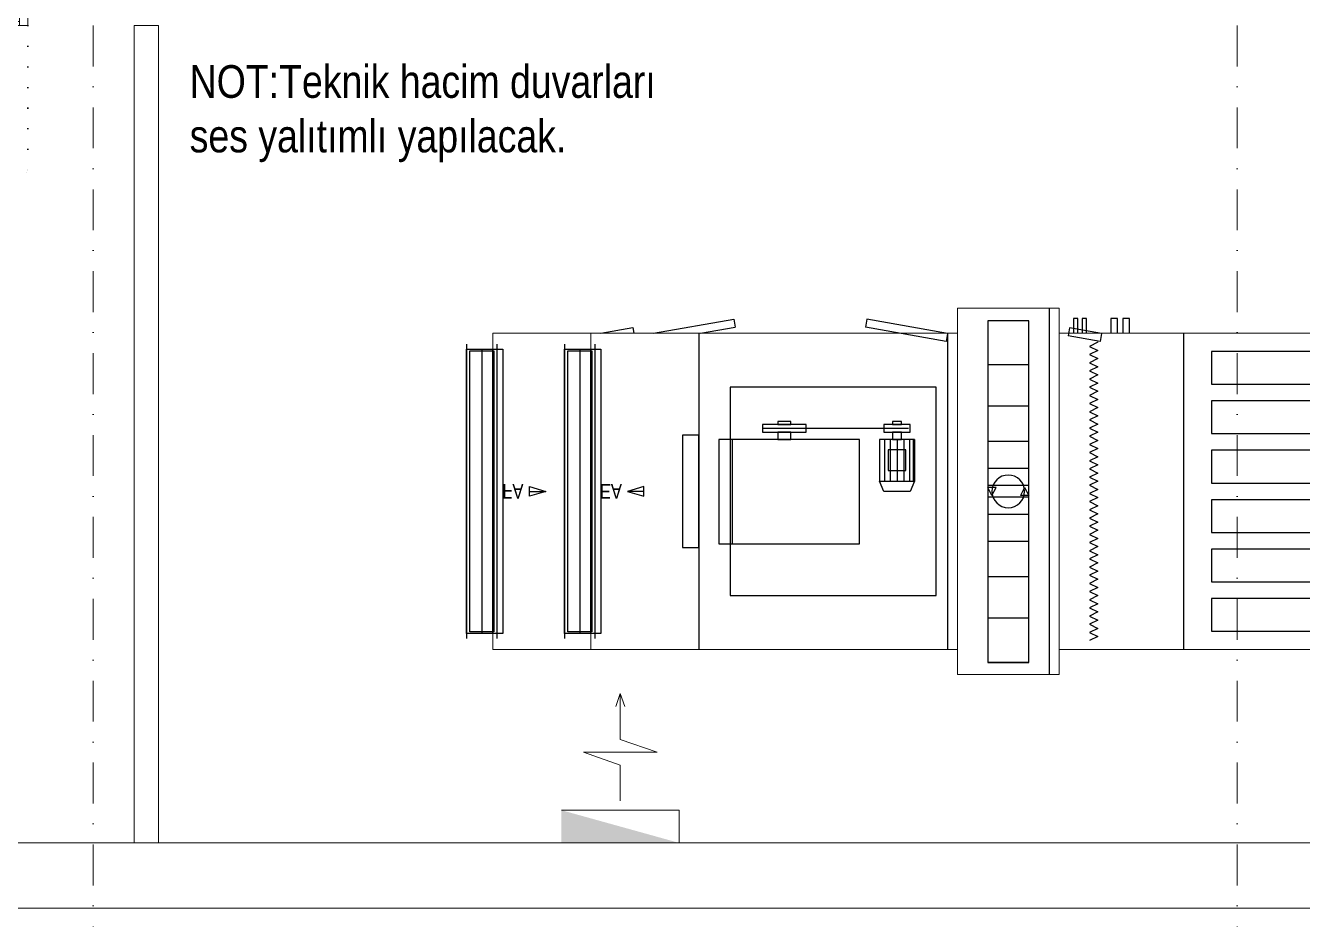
# Model space of a CAD drawing. Header units: metres. Extents: x -13621 to 152406, y -16073 to 22221.
# Drawn here: x 2259 to 3040, y -547 to 0 of the extents above; entities that cross this region are included whole.
import ezdxf

# ---------------------------------------------------------------- set-up
doc = ezdxf.new("R2010")
doc.units = ezdxf.units.M
doc.header["$LTSCALE"] = 100
doc.header["$MEASUREMENT"] = 0
doc.linetypes.add('DASHDOT2', pattern=[0.5, 0.25, -0.125, 0, -0.125])
doc.linetypes.add('DOT2', pattern=[0.125, 0, -0.125])
doc.layers.get('0').update_dxf_attribs({"color": 9, "lineweight": 9})
for name, color, linetype, lineweight in [('00', 9, 'Continuous', 9), ('01', 9, 'Continuous', 9), ('06B', 9, 'Continuous', 9), ('06D', 9, 'Continuous', 9), ('10', 9, 'Continuous', 9), ('15', 9, 'Continuous', 9), ('20', 9, 'DOT2', 9), ('21', 9, 'Continuous', 9), ('24', 9, 'DASHDOT2', 9), ('32-ekipman', 9, 'Continuous', 9)]:
    doc.layers.add(name, color=color, linetype=linetype, lineweight=lineweight)
doc.styles.add('MuuM_TEXT-STANDART', font='ARIALN.TTF')
doc.styles.get("Standard").update_dxf_attribs({"font": 'ARIALN.TTF'})

# ---------------------------------------------------------------- blocks, each defined once
blk = doc.blocks.new('p-akslar_yeni')
at = {"layer": '24'}
for points in [[(8715, -8575), (8715, -11897.18)], [(9415, -8575), (9415, -11897.18)]]:
    blk.add_lwpolyline(points, dxfattribs=at)
blk = doc.blocks.new('P-KURANGLEZ')
at = {"layer": '01'}
blk.add_lwpolyline([(5355, -500), (5355, -540), (1600, -540), (1600, 0), (1640, 0), (1640, -500)], close=True, dxfattribs=at)
blk = doc.blocks.new('YD-72-20')
at = {"linetype": 'Continuous'}
for p, q in [((0, 0.7139), (-0.0282, 0.6343)), ((0, 0.7139), (0.0282, 0.6343)), ((0, 0.4335), (0, 0.7139)), ((0.225, 0.3547), (0, 0.4335)), ((-0.225, 0.3547), (0.225, 0.3547)), ((-0.225, 0.3547), (0, 0.276)), ((0, 0.058), (0, 0.276)), ((0.36, 0), (-0.36, 0)), ((0.36, 0), (0.36, -0.2))]:
    blk.add_line(p, q, dxfattribs=at)
blk.add_solid([(0.36, -0.2), (-0.36, 0), (-0.36, -0.2)])
blk = doc.blocks.new('A$C29B32992')
at = {"xscale": 100, "yscale": 100, "zscale": 100}
blk.add_blockref('YD-72-20', (2622.57, -11370.12), dxfattribs=at)
blk = doc.blocks.new('IOUGFYUI')
for p, q in [((2844, 2087), (2905, 2087)), ((2844, 2087), (2905, 2087)), ((2844, -153), (2844, 2087)), ((3405, 2087), (2905, 2087)), ((3466, 2087), (3405, 2087)), ((3466, 2087), (3405, 2087)), ((3466, -153), (3466, 2087)), ((0, 1935), (61, 1935)), ((0, 0), (0, 1935)), ((61, 1935), (600, 1935)), ((600, 1935), (661, 1935)), ((600, 0), (600, 1935)), ((661, 1935), (1261, 1935)), ((1261, 1935), (1261, 1935)), ((1322, 1935), (1261, 1935)), ((1322, 1935), (1383, 1935)), ((2783, 1935), (1383, 1935)), ((2844, 1935), (2783, 1935)), ((3466, 1935), (3527, 1935)), ((3727, 1935), (3527, 1935)), ((4227, 1935), (3727, 1935)), ((4288, 1935), (4227, 1935)), ((4288, 1935), (4349, 1935)), ((5949, 1935), (4349, 1935)), ((0, 0), (61, 0)), ((61, 0), (600, 0)), ((600, 0), (661, 0)), ((661, 0), (1261, 0)), ((1261, 0), (1261, 0)), ((1322, 0), (1261, 0)), ((1322, 0), (1383, 0)), ((2783, 0), (1383, 0)), ((2844, 0), (2783, 0)), ((3466, 0), (3527, 0)), ((3727, 0), (3527, 0)), ((4227, 0), (3727, 0)), ((4288, 0), (4227, 0)), ((4288, 0), (4349, 0)), ((5949, 0), (4349, 0)), ((2844, -153), (2905, -153)), ((2844, -153), (2905, -153)), ((3405, -153), (2905, -153)), ((3466, -153), (3405, -153)), ((3466, -153), (3405, -153))]:
    blk.add_line(p, q)
at = {"color": 252, "lineweight": -3}
for p, q in [((3405, -153), (3405, 2087)), ((3280, 2013), (3030, 2013)), ((1261, 0), (1261, 1935)), ((1261, 25), (1261, 1910)), ((2783, 0), (2783, 1935)), ((3702, 1855), (3652, 1880)), ((4227, 0), (4227, 1935)), ((-160, 67), (-160, 1867)), ((-67, 97), (-67, 1837)), ((25, 67), (25, 1867)), ((440, 67), (440, 1867)), ((533, 97), (533, 1837)), ((625, 67), (625, 1867)), ((3652, 1830), (3702, 1855)), ((3702, 1805), (3652, 1830)), ((3652, 1780), (3702, 1805)), ((3280, 1742), (3030, 1742)), ((3702, 1755), (3652, 1780)), ((3652, 1730), (3702, 1755)), ((3702, 1705), (3652, 1730)), ((3652, 1680), (3702, 1705)), ((3702, 1655), (3652, 1680)), ((3652, 1630), (3702, 1655)), ((3702, 1605), (3652, 1630)), ((3652, 1580), (3702, 1605)), ((3702, 1555), (3652, 1580)), ((3280, 1490), (3030, 1490)), ((3652, 1530), (3702, 1555)), ((3702, 1505), (3652, 1530)), ((3652, 1480), (3702, 1505)), ((3702, 1455), (3652, 1480)), ((3652, 1430), (3702, 1455)), ((3702, 1405), (3652, 1430)), ((3652, 1380), (3702, 1405)), ((3702, 1355), (3652, 1380)), ((3652, 1330), (3702, 1355)), ((3702, 1305), (3652, 1330)), ((1466, 649), (1466, 1287)), ((3280, 1274), (3030, 1274)), ((3652, 1280), (3702, 1305)), ((3702, 1255), (3652, 1280)), ((3652, 1230), (3702, 1255)), ((3702, 1205), (3652, 1230)), ((3652, 1180), (3702, 1205)), ((3702, 1155), (3652, 1180)), ((3280, 1108), (3030, 1108)), ((3652, 1130), (3702, 1155)), ((3702, 1105), (3652, 1130)), ((3652, 1080), (3702, 1105)), ((3702, 1055), (3652, 1080)), ((3652, 1030), (3702, 1055)), ((3702, 1005), (3652, 1030)), ((3280, 1003), (3030, 1003)), ((3055, 993), (3030, 943)), ((3080, 943), (3030, 943)), ((3055, 993), (3080, 943)), ((3255, 943), (3230, 993)), ((3280, 993), (3230, 993)), ((3255, 943), (3280, 993)), ((3652, 980), (3702, 1005)), ((3702, 955), (3652, 980)), ((3652, 930), (3702, 955)), ((2398, 649), (2398, 904)), ((2433, 649), (2433, 904)), ((2474, 649), (2474, 904)), ((2515, 649), (2515, 904)), ((2550, 649), (2550, 904)), ((2573, 649), (2573, 904)), ((2582, 649), (2582, 904)), ((3280, 932), (3030, 932)), ((3702, 905), (3652, 930)), ((3652, 880), (3702, 905)), ((3702, 855), (3652, 880)), ((3280, 827), (3030, 827)), ((3652, 830), (3702, 855)), ((3702, 805), (3652, 830)), ((3652, 780), (3702, 805)), ((3702, 755), (3652, 780)), ((3652, 730), (3702, 755)), ((3702, 705), (3652, 730)), ((3652, 680), (3702, 705)), ((3280, 661), (3030, 661)), ((3702, 655), (3652, 680)), ((3652, 630), (3702, 655)), ((3702, 605), (3652, 630)), ((2544, 582), (1656, 582)), ((3652, 580), (3702, 605)), ((3702, 555), (3652, 580)), ((3652, 530), (3702, 555)), ((3702, 505), (3652, 530)), ((3652, 480), (3702, 505)), ((3702, 455), (3652, 480)), ((3280, 445), (3030, 445)), ((3652, 430), (3702, 455)), ((3702, 405), (3652, 430)), ((3652, 380), (3702, 405)), ((3702, 355), (3652, 380)), ((3652, 330), (3702, 355)), ((3702, 305), (3652, 330)), ((3652, 280), (3702, 305)), ((3702, 255), (3652, 280)), ((3652, 230), (3702, 255)), ((3280, 193), (3030, 193)), ((3702, 205), (3652, 230)), ((3652, 180), (3702, 205)), ((3702, 155), (3652, 180)), ((3652, 130), (3702, 155)), ((3702, 105), (3652, 130)), ((3652, 80), (3702, 105)), ((3702, 55), (3652, 80)), ((662, 0), (858, -35)), ((983, 0), (1475, -87)), ((2774, 50), (2282, -37)), ((2783, 1), (2290, -86)), ((2783, 1), (2774, 50)), ((3718, 50), (3521, 15)), ((3529, -34), (3521, 15)), ((3726, 1), (3529, -34)), ((3726, 1), (3718, 50)), ((858, -35), (864.3, 0)), ((1272.3, 0), (1484, -37)), ((1475, -87), (1484, -37)), ((2290, -86), (2282, -37)), ((3280, -77), (3030, -77))]:
    blk.add_line(p, q, dxfattribs=at)
for points in [[(3280, -77), (3030, -77), (3030, 2013), (3280, 2013), (3280, -77)], [(-160, 97), (25, 97), (25, 1837), (-160, 1837), (-160, 97)], [(-141, 107), (7, 107), (7, 1827), (-141, 1827), (-141, 107)], [(0, 97), (61, 97), (61, 1837), (0, 1837), (0, 97)], [(440, 97), (625, 97), (625, 1837), (440, 1837), (440, 97)], [(459, 107), (607, 107), (607, 1827), (459, 1827), (459, 107)], [(600, 97), (661, 97), (661, 1837), (600, 1837), (600, 97)], [(5899, 1623), (4399, 1623), (4399, 1823), (5899, 1823), (5899, 1623)], [(2713, 329), (1453, 329), (1453, 1605), (2713, 1605), (2713, 329)], [(5899, 1321), (4399, 1321), (4399, 1521), (5899, 1521), (5899, 1321)], [(1261, 623), (1161, 623), (1161, 1311), (1261, 1311), (1261, 623)], [(2244, 649), (1383, 649), (1383, 1287), (2244, 1287), (2244, 649)], [(5899, 1019), (4399, 1019), (4399, 1219), (5899, 1219), (5899, 1019)], [(2582, 649), (2367, 649), (2367, 904), (2582, 904), (2582, 649)], [(5899, 716), (4399, 716), (4399, 916), (5899, 916), (5899, 716)], [(2528, 712), (2420, 712), (2420, 840), (2528, 840), (2528, 712)], [(1825, 604), (1744, 604), (1744, 649), (1825, 649), (1825, 604)], [(2501, 604), (2447, 604), (2447, 649), (2501, 649), (2501, 604)], [(1919, 559), (1650, 559), (1650, 604), (1919, 604), (1919, 559)], [(1825, 540), (1744, 540), (1744, 559), (1825, 559), (1825, 540)], [(2555, 559), (2394, 559), (2394, 604), (2555, 604), (2555, 559)], [(2501, 540), (2447, 540), (2447, 559), (2501, 559), (2501, 540)], [(5899, 414), (4399, 414), (4399, 614), (5899, 614), (5899, 414)], [(5899, 112), (4399, 112), (4399, 312), (5899, 312), (5899, 112)]]:
    blk.add_lwpolyline(points, close=True, dxfattribs=at)
for points in [[(0, 61), (0, 61), (0, 1874), (0, 1874), (0, 61)], [(600, 61), (600, 61), (600, 1874), (600, 1874), (600, 61)]]:
    blk.add_lwpolyline(points, close=True)
for points in [[(225, 967), (325, 967), (225, 997), (225, 937), (325, 967)], [(925, 967), (825, 967), (925, 997), (925, 937), (825, 967)], [(2582, 904), (2555, 967), (2393, 967), (2366, 904)], [(3581, 0), (3581, -90), (3554, -90), (3554, 0)], [(3634, 0), (3634, -90), (3607, -90), (3607, 0)], [(3823, 0), (3823, -90), (3783, -90), (3783, 0)], [(3896, 0), (3896, -90), (3856, -90), (3856, 0)]]:
    blk.add_lwpolyline(points, dxfattribs=at)
blk.add_circle((3155, 967), 100, dxfattribs=at)
for s, p in [('FA', (59, 923)), ('EA', (656, 923))]:
    blk.add_text(s, height=88, dxfattribs=at).set_placement(p)
blk = doc.blocks.new('p-al-01_a')
at = {"layer": '06B'}
for points in [[(-5, -88.62), (-11.25, -88.62), (-11.25, -73.62), (-9.38, -73.62), (-9.38, -86.38), (-9.38, -86.38), (-5, -86.38), (-5, -88.62)], [(0, -88.62), (6.25, -88.62), (6.25, -73.62), (4.38, -73.62), (4.38, -86.38), (4.38, -86.38), (0, -86.38), (0, -88.62)]]:
    blk.add_lwpolyline(points, dxfattribs=at)
at = {"layer": '06D'}
for p, q in [((-5, -86.87), (-5, -5)), ((0, -5), (0, -86.87)), ((-5, -93.13), (-5, -175)), ((0, -175), (0, -93.13))]:
    blk.add_line(p, q, dxfattribs=at)
at = {"layer": '10'}
for points in [[(-5, 0), (0, 0), (0, -5), (-5, -5)], [(-5, -85), (0, -85), (0, -90), (-5, -90)], [(-5, -95), (0, -95), (0, -90), (-5, -90)], [(-5, -180), (0, -180), (0, -175), (-5, -175)]]:
    blk.add_lwpolyline(points, close=True, dxfattribs=at)
at = {"layer": '15'}
for points in [[(-2.5, -5), (-2.5, -85)], [(-2.5, -175), (-2.5, -95)]]:
    blk.add_lwpolyline(points, dxfattribs=at)
at = {"layer": '20'}
for points in [[(-5.25, 0), (-94.89, 0)], [(-5.25, -180), (-94.89, -180)], [(-5, -180), (-94.89, -180)]]:
    blk.add_lwpolyline(points, dxfattribs=at)
for centre, start, end in [((-1.49, 3.38), 182.07453, 267.69369), ((-1.49, -183.38), 92.30631, 177.92547)]:
    blk.add_arc(centre, 93.46, start, end, dxfattribs=at)
blk = doc.blocks.new('2.bod.Mimari')
at = {"layer": '00'}
blk.add_lwpolyline([(2340, -9130), (2340, -8630), (2325, -8630), (2325, -9130)], close=True, dxfattribs=at)
at = {"rotation": 90}
blk.add_blockref('p-al-01_a', (2080, -8625), dxfattribs=at)
at = {"layer": '01'}
blk.add_blockref('P-KURANGLEZ', (0, -8630), dxfattribs=at)
at = {"layer": '32-ekipman'}
blk.add_blockref('A$C29B32992', (0, 2260.12), dxfattribs=at)
at = {"layer": '32-ekipman', "xscale": -0.1, "yscale": 0.1, "zscale": 0.1, "rotation": 180}
blk.add_blockref('IOUGFYUI', (2544.49, -8818.25), dxfattribs=at)
at = {"layer": '21', "insert": (2359.05, -8654.23), "char_height": 20, "width": 289.3932, "attachment_point": 1, "style": 'MuuM_TEXT-STANDART'}
blk.add_mtext('NOT:Teknik hacim duvarları ses yalıtımlı yapılacak.', dxfattribs=at)

msp = doc.modelspace()

# ---------------------------------------------------------------- block references
msp.add_blockref('2.bod.Mimari', (0, 8630))
at = {"layer": '24'}
msp.add_blockref('p-akslar_yeni', (-6415, 8575), dxfattribs=at)

doc.saveas('drawing.dxf')
